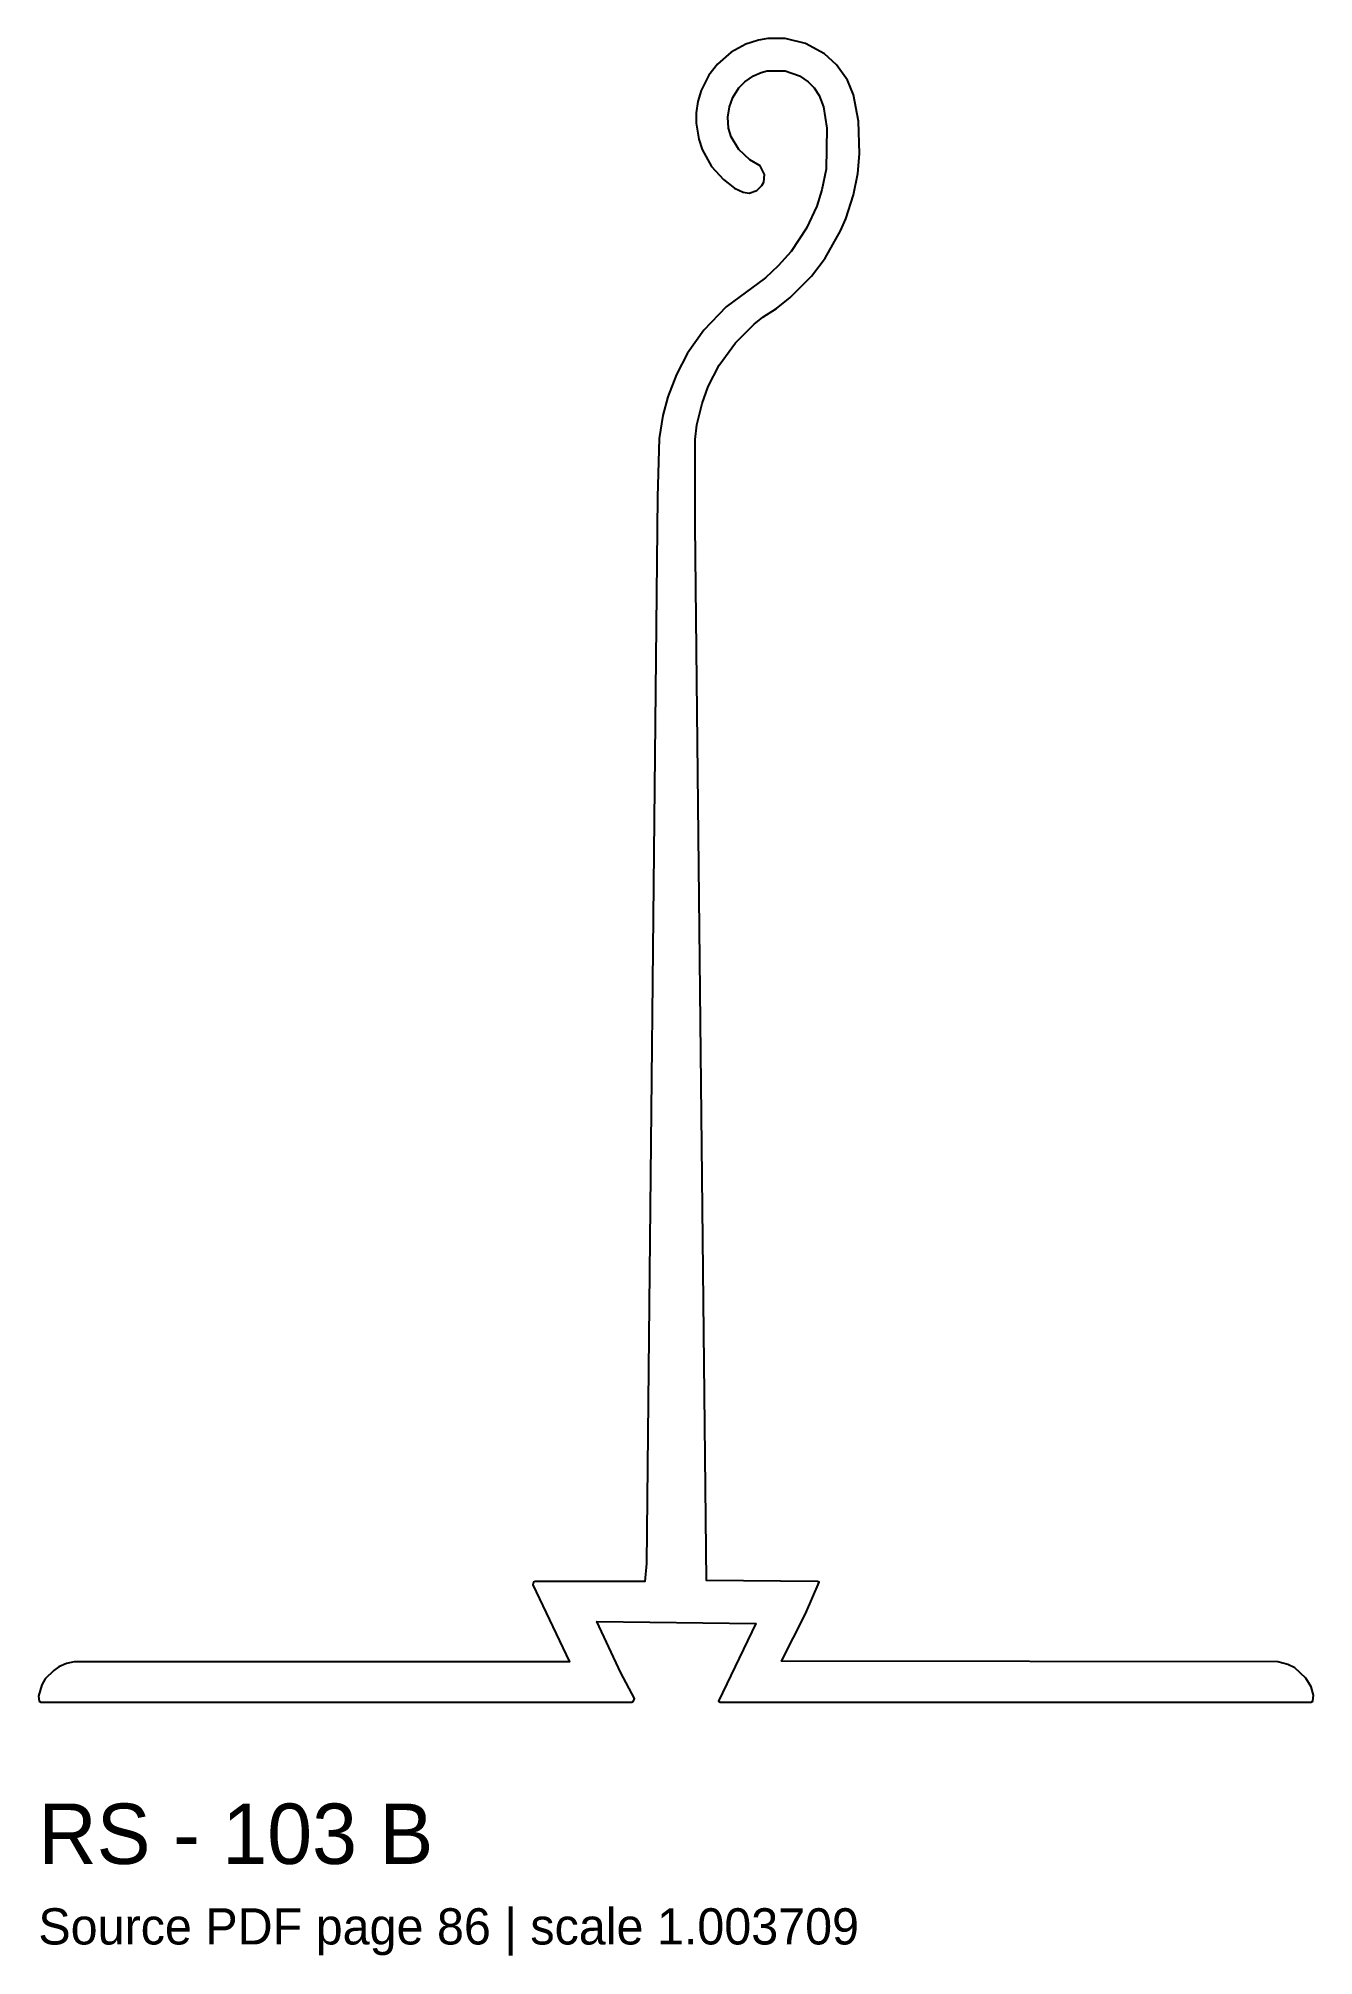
# Model space of a CAD drawing. Header units: millimetres. Extents: x 0 to 63.4, y -12.6 to 82.7.
import ezdxf

# ---------------------------------------------------------------- set-up
doc = ezdxf.new("R2010")
doc.units = ezdxf.units.MM
doc.layers.add('INFO', color=7, linetype='Continuous')
doc.layers.add('PROFILE', color=7, linetype='Continuous')

msp = doc.modelspace()

# ---------------------------------------------------------------- linework, layer by layer
at = {"layer": 'PROFILE'}
msp.add_lwpolyline([(38.114, 82.431), (37.094, 82.686), (36.244, 82.686), (35.777, 82.601), (35.14, 82.389), (34.417, 82.006), (33.737, 81.411), (33.312, 80.859), (32.93, 80.094), (32.76, 79.542), (32.675, 78.99), (32.675, 78.48), (32.803, 77.672), (32.973, 77.162), (33.44, 76.313), (34.035, 75.675), (34.587, 75.25), (35.012, 75.038), (35.309, 74.995), (35.692, 75.123), (35.947, 75.378), (36.032, 75.548), (36.074, 75.93), (35.862, 76.355), (35.352, 76.653), (34.8, 77.162), (34.417, 77.8), (34.29, 78.225), (34.247, 78.777), (34.332, 79.287), (34.502, 79.754), (34.8, 80.222), (35.097, 80.519), (35.522, 80.817), (35.904, 80.987), (36.202, 81.072), (37.094, 81.072), (37.816, 80.817), (38.241, 80.519), (38.539, 80.222), (38.794, 79.839), (39.006, 79.287), (39.176, 78.225), (39.134, 76.185), (38.921, 75.165), (38.666, 74.358), (38.156, 73.253), (37.391, 72.106), (36.754, 71.384), (36.117, 70.789), (34.162, 69.344), (33.057, 68.197), (32.25, 67.05), (31.698, 65.987), (31.273, 64.883), (31.018, 63.948), (30.848, 62.801), (30.763, 59.911), (30.211, 6.926), (30.126, 6.034), (24.687, 6.034), (24.602, 5.991), (24.559, 5.864), (26.386, 2.04), (1.785, 2.04), (1.402, 1.955), (1.02, 1.785), (0.765, 1.615), (0.34, 1.19), (0.17, 0.892), (0, 0.34), (0.042, 0.085), (0.127, 0.042), (29.488, 0.042), (29.573, 0.085), (29.616, 0.212), (28.936, 1.487), (27.746, 4.037), (35.649, 3.952), (33.78, 0.085), (33.865, 0.042), (63.226, 0.042), (63.311, 0.085), (63.353, 0.382), (63.226, 0.807), (62.971, 1.232), (62.418, 1.742), (62.078, 1.912), (61.568, 2.04), (36.924, 2.082), (38.114, 4.419), (38.794, 5.991), (38.709, 6.034), (33.185, 6.076), (32.633, 58.509), (32.633, 62.758), (32.718, 63.481), (32.973, 64.543), (33.27, 65.393), (33.822, 66.455), (34.63, 67.56), (35.564, 68.494), (35.989, 68.834), (36.669, 69.259), (37.349, 69.812), (38.411, 70.874), (39.091, 71.766), (39.856, 73.126), (40.111, 73.721), (40.493, 74.91), (40.706, 75.973), (40.791, 76.95), (40.748, 78.565), (40.493, 79.882), (40.196, 80.604), (39.643, 81.369), (39.049, 81.921)], close=True, dxfattribs=at)

# ---------------------------------------------------------------- texts
at = {"layer": 'INFO'}
for s, height, p in [('RS - 103 B', 3, (0, -8)), ('Source PDF page 86 | scale 1.003709', 1.8, (0, -12))]:
    msp.add_text(s, height=height, dxfattribs=at).set_placement(p)

doc.saveas('drawing.dxf')
